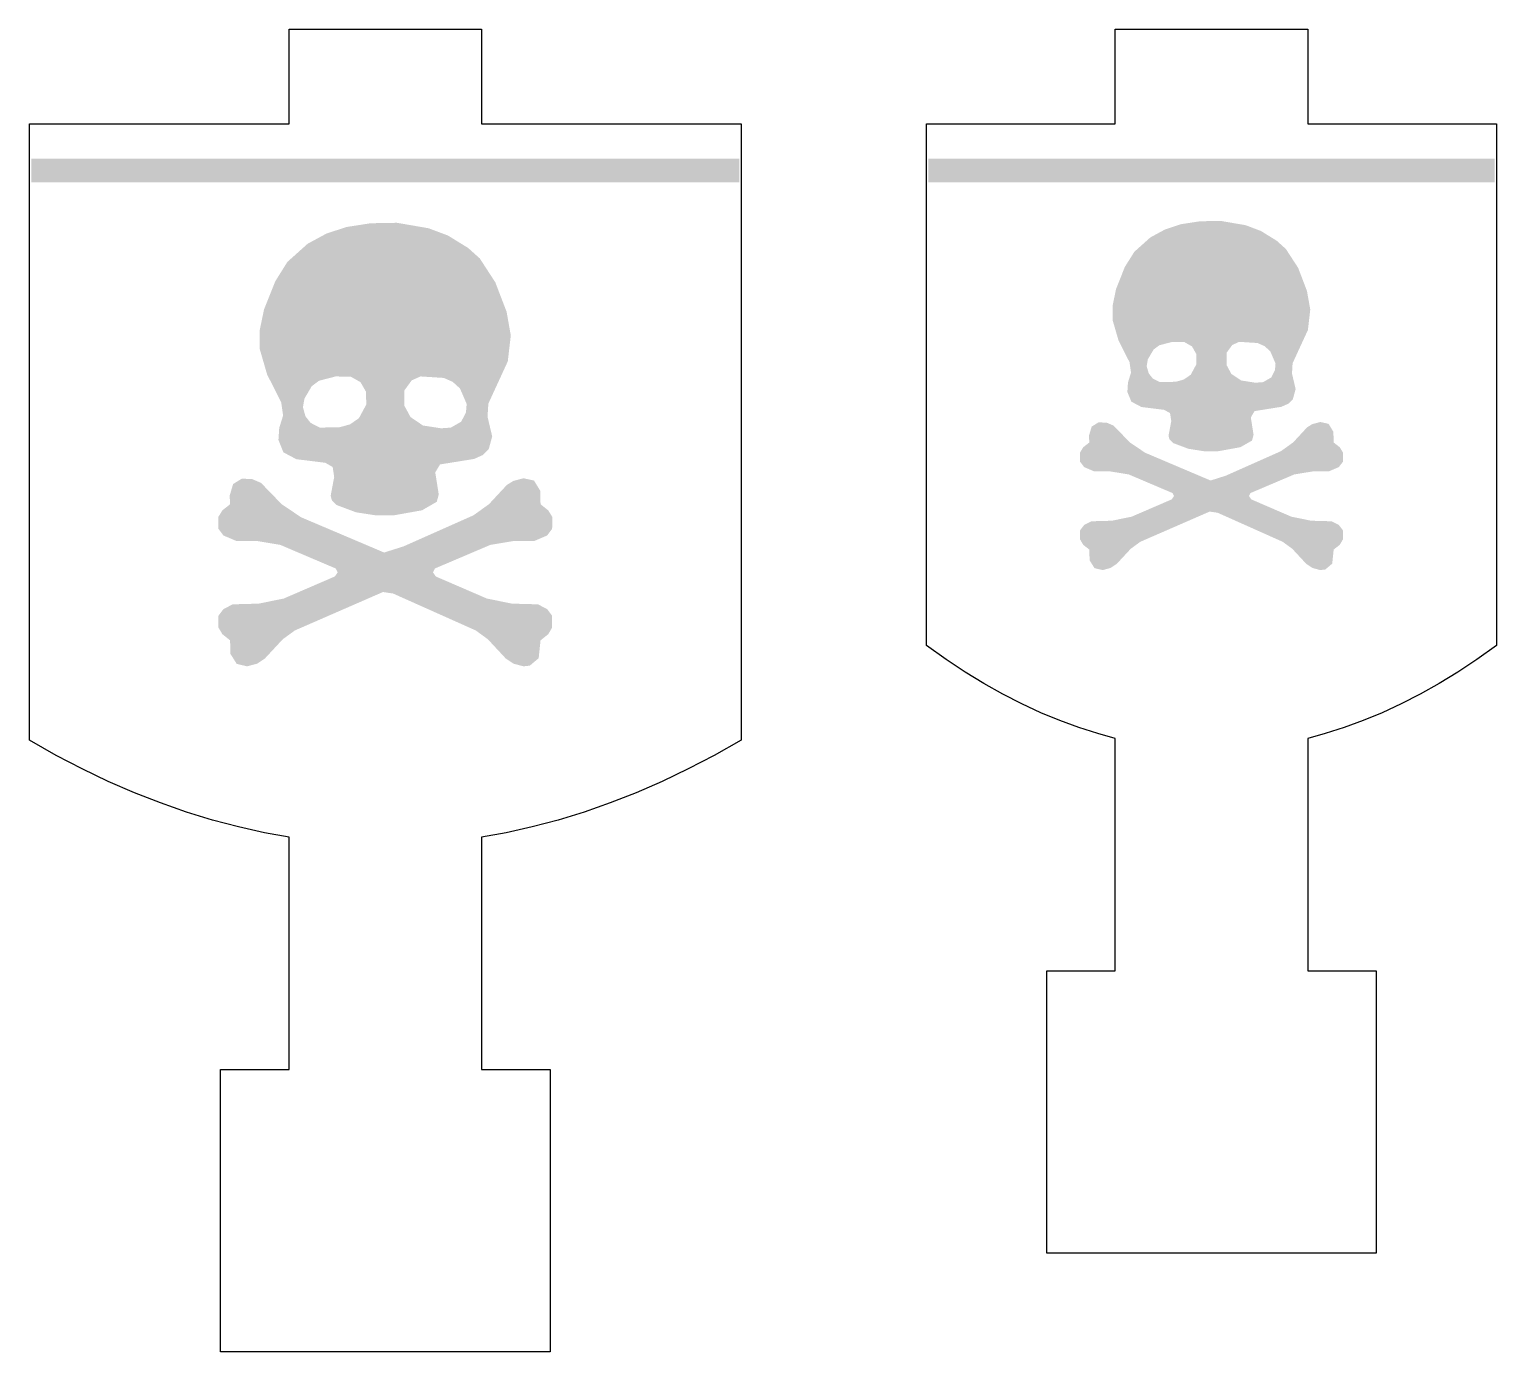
# Model space of a CAD drawing. Header units: millimetres. Extents: x 4 to 35, y 4 to 32.
import ezdxf

# ---------------------------------------------------------------- set-up
doc = ezdxf.new("R2010")
doc.units = ezdxf.units.MM
doc.layers.add('CUT', color=1, linetype='Continuous')
doc.layers.add('RASTER', color=7, linetype='Continuous')

msp = doc.modelspace()

# ---------------------------------------------------------------- hatches: boundary and pattern name
at = {"layer": 'RASTER'}
for points in [[(4, 29.244), (19, 29.244), (19, 28.744), (4, 28.744)], [(23, 29.244), (35, 29.244), (35, 28.744), (23, 28.744)]]:
    msp.add_hatch(color=7, dxfattribs=at).paths.add_polyline_path(points)
h = msp.add_hatch(color=7, dxfattribs=at)
h.paths.add_polyline_path([(11.19, 27.874), (11.746, 27.884), (12.418, 27.768), (12.829, 27.613), (13.255, 27.35), (13.501, 27.129), (13.83, 26.622), (14.069, 25.999), (14.158, 25.497), (14.094, 24.946), (13.683, 24.053), (13.665, 23.775), (13.764, 23.356), (13.69, 23.086), (13.567, 22.963), (13.38, 22.879), (12.659, 22.763), (12.558, 22.593), (12.632, 22.126), (12.59, 21.971), (12.278, 21.791), (11.672, 21.683), (11.303, 21.683), (10.877, 21.749), (10.466, 21.904), (10.368, 22.003), (10.343, 22.101), (10.417, 22.495), (10.385, 22.709), (10.228, 22.798), (9.615, 22.874), (9.342, 23.019), (9.236, 23.282), (9.253, 23.536), (9.335, 23.799), (9.295, 24.08), (8.997, 24.668), (8.842, 25.202), (8.842, 25.62), (8.931, 26.048), (9.17, 26.646), (9.426, 27.055), (9.854, 27.439), (10.252, 27.655), (10.678, 27.795)])
h.paths.add_polyline_path([(10.449, 24.628), (10.097, 24.537), (9.942, 24.422), (9.787, 24.158), (9.755, 23.974), (9.809, 23.782), (9.918, 23.644), (10.112, 23.543), (10.54, 23.553), (10.752, 23.612), (10.941, 23.743), (11.096, 24.03), (11.092, 24.301), (10.976, 24.505), (10.772, 24.621)], flags=0)
h.paths.add_polyline_path([(12.246, 24.628), (12.059, 24.545), (11.904, 24.331), (11.904, 24.006), (12.034, 23.767), (12.297, 23.588), (12.681, 23.529), (12.888, 23.543), (13.107, 23.669), (13.208, 23.863), (13.223, 24.045), (13.082, 24.373), (12.927, 24.513), (12.74, 24.596)], flags=0)
h.paths.add_polyline_path([(8.459, 22.461), (8.678, 22.453), (8.867, 22.372), (9.303, 21.922), (9.714, 21.644), (11.475, 20.896), (11.886, 21.026), (13.368, 21.685), (13.697, 21.922), (14.076, 22.33), (14.214, 22.414), (14.428, 22.47), (14.65, 22.421), (14.78, 22.207), (14.788, 21.919), (14.952, 21.789), (15.036, 21.651), (15.034, 21.398), (14.928, 21.257), (14.652, 21.139), (14.231, 21.142), (13.725, 21.058), (12.551, 20.558), (12.509, 20.477), (12.568, 20.389), (13.651, 19.921), (14.182, 19.813), (14.733, 19.798), (14.928, 19.697), (15.034, 19.557), (15.034, 19.306), (14.952, 19.166), (14.788, 19.035), (14.748, 18.656), (14.561, 18.499), (14.428, 18.484), (14.214, 18.541), (14.052, 18.649), (13.673, 19.057), (13.417, 19.244), (11.665, 20.027), (11.451, 20.059), (9.583, 19.244), (9.327, 19.057), (8.948, 18.649), (8.786, 18.541), (8.572, 18.484), (8.353, 18.536), (8.22, 18.747), (8.212, 19.035), (8.048, 19.166), (7.966, 19.306), (7.966, 19.557), (8.072, 19.697), (8.267, 19.798), (8.818, 19.813), (9.349, 19.921), (10.432, 20.389), (10.491, 20.477), (10.449, 20.558), (9.275, 21.058), (8.769, 21.142), (8.348, 21.139), (8.072, 21.257), (7.966, 21.398), (7.964, 21.651), (8.048, 21.789), (8.212, 21.919), (8.203, 22.101), (8.276, 22.347)])
h = msp.add_hatch(color=7, dxfattribs=at)
h.paths.add_polyline_path([(28.756, 27.916), (29.194, 27.924), (29.723, 27.833), (30.046, 27.711), (30.381, 27.504), (30.575, 27.329), (30.835, 26.93), (31.022, 26.44), (31.092, 26.045), (31.042, 25.611), (30.718, 24.908), (30.705, 24.689), (30.782, 24.36), (30.724, 24.147), (30.627, 24.05), (30.48, 23.984), (29.912, 23.893), (29.833, 23.759), (29.891, 23.391), (29.858, 23.269), (29.612, 23.128), (29.136, 23.042), (28.845, 23.042), (28.51, 23.095), (28.186, 23.217), (28.109, 23.294), (28.09, 23.372), (28.148, 23.682), (28.122, 23.85), (27.998, 23.92), (27.516, 23.98), (27.301, 24.094), (27.218, 24.301), (27.231, 24.501), (27.295, 24.708), (27.264, 24.929), (27.03, 25.392), (26.908, 25.812), (26.908, 26.142), (26.978, 26.479), (27.165, 26.95), (27.367, 27.271), (27.704, 27.573), (28.018, 27.744), (28.353, 27.854)])
h.paths.add_polyline_path([(28.173, 25.361), (27.896, 25.289), (27.774, 25.198), (27.652, 24.991), (27.627, 24.846), (27.669, 24.695), (27.754, 24.586), (27.907, 24.507), (28.245, 24.515), (28.411, 24.561), (28.56, 24.664), (28.682, 24.89), (28.678, 25.103), (28.587, 25.264), (28.427, 25.355)], flags=0)
h.paths.add_polyline_path([(29.587, 25.361), (29.44, 25.295), (29.318, 25.127), (29.318, 24.871), (29.42, 24.683), (29.628, 24.542), (29.93, 24.495), (30.093, 24.507), (30.265, 24.606), (30.344, 24.759), (30.356, 24.902), (30.246, 25.16), (30.124, 25.27), (29.976, 25.336)], flags=0)
h.paths.add_polyline_path([(26.606, 23.654), (26.778, 23.649), (26.927, 23.585), (27.27, 23.23), (27.594, 23.011), (28.981, 22.422), (29.304, 22.525), (30.47, 23.044), (30.73, 23.23), (31.028, 23.552), (31.137, 23.618), (31.305, 23.662), (31.48, 23.623), (31.582, 23.455), (31.588, 23.228), (31.718, 23.126), (31.784, 23.017), (31.782, 22.818), (31.698, 22.707), (31.482, 22.614), (31.15, 22.616), (30.751, 22.55), (29.827, 22.157), (29.794, 22.093), (29.841, 22.023), (30.693, 21.655), (31.112, 21.57), (31.545, 21.558), (31.698, 21.479), (31.782, 21.369), (31.782, 21.171), (31.718, 21.061), (31.588, 20.958), (31.557, 20.66), (31.41, 20.536), (31.305, 20.524), (31.137, 20.569), (31.009, 20.654), (30.711, 20.975), (30.509, 21.123), (29.13, 21.739), (28.961, 21.764), (27.491, 21.123), (27.289, 20.975), (26.991, 20.654), (26.863, 20.569), (26.695, 20.524), (26.522, 20.565), (26.418, 20.731), (26.412, 20.958), (26.282, 21.061), (26.218, 21.171), (26.218, 21.369), (26.302, 21.479), (26.455, 21.558), (26.888, 21.57), (27.307, 21.655), (28.159, 22.023), (28.206, 22.093), (28.173, 22.157), (27.249, 22.55), (26.85, 22.616), (26.518, 22.614), (26.302, 22.707), (26.218, 22.818), (26.216, 23.017), (26.282, 23.126), (26.412, 23.228), (26.404, 23.372), (26.462, 23.565)])

# ---------------------------------------------------------------- linework, layer by layer
at = {"layer": 'CUT'}
for points in [[(9.46, 31.984), (13.54, 31.984), (13.54, 29.984), (19.04, 29.984), (19.04, 16.921), (18.469, 16.598), (17.918, 16.31), (17.367, 16.046), (16.815, 15.806), (16.264, 15.589), (15.712, 15.396), (15.161, 15.227), (14.609, 15.081), (14.058, 14.959), (13.54, 14.867), (13.54, 9.94), (14.99, 9.94), (14.99, 3.96), (8.01, 3.96), (8.01, 9.94), (9.46, 9.94), (9.46, 14.867), (8.942, 14.959), (8.391, 15.081), (7.839, 15.227), (7.288, 15.396), (6.736, 15.589), (6.185, 15.806), (5.633, 16.046), (5.082, 16.31), (4.531, 16.598), (3.96, 16.921), (3.96, 29.984), (9.46, 29.984)], [(26.96, 31.984), (31.04, 31.984), (31.04, 29.984), (35.04, 29.984), (35.04, 18.923), (34.623, 18.627), (34.221, 18.363), (33.82, 18.117), (33.419, 17.892), (33.018, 17.686), (32.616, 17.499), (32.215, 17.333), (31.813, 17.185), (31.411, 17.058), (31.04, 16.958), (31.04, 12.028), (32.49, 12.028), (32.49, 6.048), (25.51, 6.048), (25.51, 12.028), (26.96, 12.028), (26.96, 16.958), (26.589, 17.058), (26.187, 17.185), (25.785, 17.333), (25.384, 17.499), (24.982, 17.686), (24.581, 17.892), (24.18, 18.117), (23.779, 18.363), (23.377, 18.627), (22.96, 18.923), (22.96, 29.984), (26.96, 29.984)]]:
    msp.add_lwpolyline(points, close=True, dxfattribs=at)

doc.saveas('drawing.dxf')
